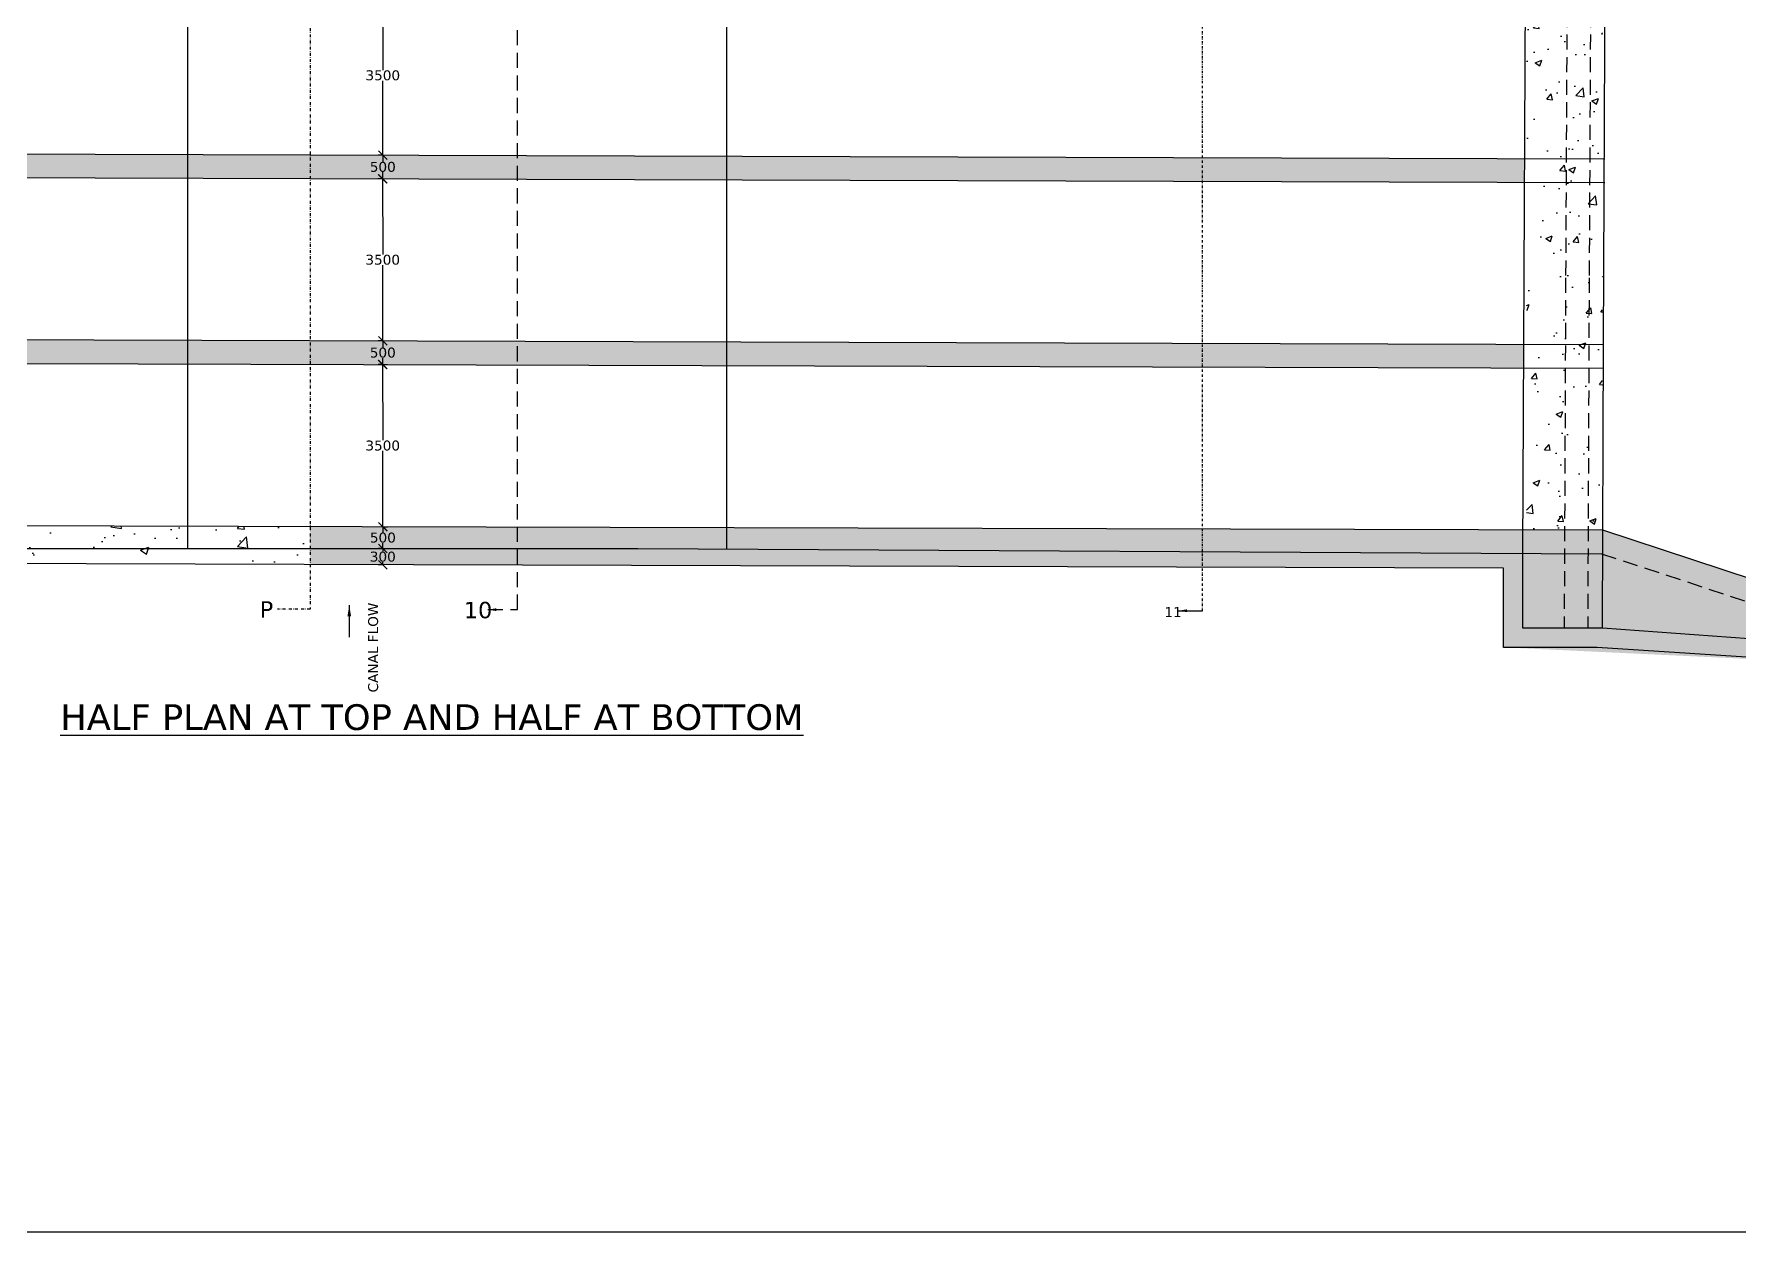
# Model space of a CAD drawing. Header units: inches. Extents: x 158 to 3095, y 377 to 1940.
# Drawn here: x 1096 to 1815, y 377 to 882 of the extents above; entities that cross this region are included whole.
import ezdxf

# ---------------------------------------------------------------- set-up
doc = ezdxf.new("R2010")
doc.units = ezdxf.units.IN
doc.header["$MEASUREMENT"] = 0
doc.linetypes.add('DASHDOT', pattern=[1, 0.5, -0.25, 0, -0.25])
doc.linetypes.add('HIDDEN', pattern=[9.525, 6.35, -3.175])
for name, color, linetype in [('DIMENSION', 7, 'Continuous'), ('DRAWING', 50, 'Continuous'), ('HATCH', 7, 'Continuous'), ('TEXT', 7, 'Continuous')]:
    doc.layers.add(name, color=color, linetype=linetype)
doc.styles.get("Standard").update_dxf_attribs({"font": 'verdana.ttf', "height": 4.1875})
doc.dimstyles.get("Standard").update_dxf_attribs({"dimtxt": 4.055, "dimasz": 3.625, "dimexe": 1.9925, "dimexo": 0.0625, "dimgap": 0.09, "dimtad": 0, "dimtih": 1, "dimtoh": 1, "dimdec": 0, "dimzin": 0, "dimdsep": 46, "dimtxsty": 'Standard', "dimblk": 'OBLIQUE', "dimcen": 0.09, "dimadec": 0, "dimazin": 0, "dimtfac": 1, "dimtdec": 0, "dimtofl": 0, "dimtmove": 0, "dimatfit": 3, "dimfxl": 1, "dimtolj": 1, "dimtzin": 0, "dimarcsym": 0})

# ---------------------------------------------------------------- blocks, each defined once
blk = doc.blocks.new('_Oblique')
at = {"color": 0, "linetype": 'ByBlock', "lineweight": -2}
blk.add_line((-0.5, -0.5), (0.5, 0.5), dxfattribs=at)
blk = doc.blocks.new('*D28')
at = {"layer": 'Defpoints', "color": 0, "transparency": 16777216}
for p in [(1242.61, 898.52), (1242.61, 831.27), (1242.61, 831.27)]:
    blk.add_point(p, dxfattribs=at)
at = {"layer": 'DIMENSION', "color": 0, "lineweight": -2, "transparency": 16777216}
for p, q in [((1242.54, 898.52), (1240.61, 898.52)), ((1242.61, 898.52), (1242.61, 867.16)), ((1242.61, 831.27), (1242.61, 862.62)), ((1242.54, 831.27), (1240.61, 831.27))]:
    blk.add_line(p, q, dxfattribs=at)
at = {"layer": 'DIMENSION', "color": 0, "lineweight": -2, "transparency": 16777216, "xscale": 3.625, "yscale": 3.625, "zscale": 3.625}
for p, rotation in [((1242.61, 898.52), 90), ((1242.61, 831.27), 270)]:
    blk.add_blockref('_Oblique', p, dxfattribs=dict(at, rotation=rotation))
at = {"layer": 'DIMENSION', "color": 0, "transparency": 16777216, "insert": (1242.61, 864.89), "char_height": 4.188, "attachment_point": 5}
blk.add_mtext('\\A1;3500', dxfattribs=at)
blk = doc.blocks.new('*D29')
at = {"layer": 'Defpoints', "color": 0, "transparency": 16777216}
for p in [(1242.61, 831.27), (1242.61, 821.25), (1242.61, 821.25)]:
    blk.add_point(p, dxfattribs=at)
at = {"layer": 'DIMENSION', "color": 0, "lineweight": -2, "transparency": 16777216}
for p, q in [((1242.54, 831.27), (1240.61, 831.27)), ((1242.61, 831.27), (1242.61, 828.53)), ((1242.54, 821.25), (1240.61, 821.25)), ((1242.61, 821.25), (1242.61, 823.99))]:
    blk.add_line(p, q, dxfattribs=at)
at = {"layer": 'DIMENSION', "color": 0, "lineweight": -2, "transparency": 16777216, "xscale": 3.625, "yscale": 3.625, "zscale": 3.625}
for p, rotation in [((1242.61, 831.27), 90), ((1242.61, 821.25), 270)]:
    blk.add_blockref('_Oblique', p, dxfattribs=dict(at, rotation=rotation))
at = {"layer": 'DIMENSION', "color": 0, "transparency": 16777216, "insert": (1242.61, 826.26), "char_height": 4.188, "attachment_point": 5}
blk.add_mtext('\\A1;500', dxfattribs=at)
blk = doc.blocks.new('*D30')
at = {"layer": 'Defpoints', "color": 0, "transparency": 16777216}
for p in [(1242.54, 821.25), (1242.61, 752.91), (1242.61, 752.91)]:
    blk.add_point(p, dxfattribs=at)
at = {"layer": 'DIMENSION', "color": 0, "lineweight": -2, "transparency": 16777216}
for p, q in [((1242.48, 821.25), (1240.55, 821.24)), ((1242.54, 821.25), (1242.57, 789.35)), ((1242.61, 752.91), (1242.58, 784.81)), ((1242.54, 752.91), (1240.61, 752.91))]:
    blk.add_line(p, q, dxfattribs=at)
at = {"layer": 'DIMENSION', "color": 0, "lineweight": -2, "transparency": 16777216, "xscale": 3.625, "yscale": 3.625, "zscale": 3.625}
for p, rotation in [((1242.54, 821.25), 90.05240553688925), ((1242.61, 752.91), 270.0524055368892)]:
    blk.add_blockref('_Oblique', p, dxfattribs=dict(at, rotation=rotation))
at = {"layer": 'DIMENSION', "color": 0, "transparency": 16777216, "insert": (1242.58, 787.08), "char_height": 4.188, "attachment_point": 5}
blk.add_mtext('\\A1;3500', dxfattribs=at)
blk = doc.blocks.new('*D31')
at = {"layer": 'Defpoints', "color": 0, "transparency": 16777216}
for p in [(1242.61, 752.91), (1242.61, 742.89), (1242.61, 742.89)]:
    blk.add_point(p, dxfattribs=at)
at = {"layer": 'DIMENSION', "color": 0, "lineweight": -2, "transparency": 16777216}
for p, q in [((1242.54, 752.91), (1240.61, 752.91)), ((1242.61, 752.91), (1242.61, 750.17)), ((1242.54, 742.89), (1240.61, 742.89)), ((1242.61, 742.89), (1242.61, 745.63))]:
    blk.add_line(p, q, dxfattribs=at)
at = {"layer": 'DIMENSION', "color": 0, "lineweight": -2, "transparency": 16777216, "xscale": 3.625, "yscale": 3.625, "zscale": 3.625}
for p, rotation in [((1242.61, 752.91), 90), ((1242.61, 742.89), 270)]:
    blk.add_blockref('_Oblique', p, dxfattribs=dict(at, rotation=rotation))
at = {"layer": 'DIMENSION', "color": 0, "transparency": 16777216, "insert": (1242.61, 747.9), "char_height": 4.188, "attachment_point": 5}
blk.add_mtext('\\A1;500', dxfattribs=at)
blk = doc.blocks.new('*D32')
at = {"layer": 'Defpoints', "color": 0, "transparency": 16777216}
for p in [(1242.54, 742.89), (1242.61, 674.46), (1242.61, 674.46)]:
    blk.add_point(p, dxfattribs=at)
at = {"layer": 'DIMENSION', "color": 0, "lineweight": -2, "transparency": 16777216}
for p, q in [((1242.54, 742.89), (1242.57, 710.94)), ((1242.61, 742.89), (1244.54, 742.89)), ((1242.61, 674.46), (1242.58, 706.4)), ((1242.67, 674.46), (1244.6, 674.46))]:
    blk.add_line(p, q, dxfattribs=at)
at = {"layer": 'DIMENSION', "color": 0, "lineweight": -2, "transparency": 16777216, "xscale": 3.625, "yscale": 3.625, "zscale": 3.625}
for p, rotation in [((1242.54, 742.89), 90.05232758573952), ((1242.61, 674.46), 270.0523275857395)]:
    blk.add_blockref('_Oblique', p, dxfattribs=dict(at, rotation=rotation))
at = {"layer": 'DIMENSION', "color": 0, "transparency": 16777216, "insert": (1242.58, 708.67), "char_height": 4.188, "attachment_point": 5}
blk.add_mtext('\\A1;3500', dxfattribs=at)
blk = doc.blocks.new('*D33')
at = {"layer": 'Defpoints', "color": 0, "transparency": 16777216}
for p in [(1242.67, 674.46), (1242.61, 665.2), (1242.61, 665.2)]:
    blk.add_point(p, dxfattribs=at)
at = {"layer": 'DIMENSION', "color": 0, "lineweight": -2, "transparency": 16777216}
for p, q in [((1242.67, 674.46), (1242.65, 672.1)), ((1242.73, 674.46), (1244.66, 674.44)), ((1242.61, 665.2), (1242.62, 667.56)), ((1242.67, 665.2), (1244.6, 665.19))]:
    blk.add_line(p, q, dxfattribs=at)
at = {"layer": 'DIMENSION', "color": 0, "lineweight": -2, "transparency": 16777216, "xscale": 3.625, "yscale": 3.625, "zscale": 3.625}
for p, rotation in [((1242.67, 674.46), 89.6129988911594), ((1242.61, 665.2), 269.6129988911595)]:
    blk.add_blockref('_Oblique', p, dxfattribs=dict(at, rotation=rotation))
at = {"layer": 'DIMENSION', "color": 0, "transparency": 16777216, "insert": (1242.64, 669.83), "char_height": 4.188, "attachment_point": 5}
blk.add_mtext('\\A1;500', dxfattribs=at)
blk = doc.blocks.new('*D34')
at = {"layer": 'Defpoints', "color": 0, "transparency": 16777216}
for p in [(1242.61, 665.2), (1242.61, 658.38), (1242.61, 658.38)]:
    blk.add_point(p, dxfattribs=at)
at = {"layer": 'DIMENSION', "color": 0, "lineweight": -2, "transparency": 16777216}
for p, q in [((1242.54, 665.2), (1240.61, 665.2)), ((1242.61, 665.2), (1242.61, 664.06)), ((1242.54, 658.38), (1240.61, 658.38)), ((1242.61, 658.38), (1242.61, 659.52))]:
    blk.add_line(p, q, dxfattribs=at)
at = {"layer": 'DIMENSION', "color": 0, "lineweight": -2, "transparency": 16777216, "xscale": 3.625, "yscale": 3.625, "zscale": 3.625}
for p, rotation in [((1242.61, 665.2), 90), ((1242.61, 658.38), 270)]:
    blk.add_blockref('_Oblique', p, dxfattribs=dict(at, rotation=rotation))
at = {"layer": 'DIMENSION', "color": 0, "transparency": 16777216, "insert": (1242.61, 661.79), "char_height": 4.188, "attachment_point": 5}
blk.add_mtext('\\A1;300', dxfattribs=at)

msp = doc.modelspace()

# ---------------------------------------------------------------- hatches: boundary and pattern name
at = {"layer": 'HATCH'}
h = msp.add_hatch(dxfattribs=at)
h.set_pattern_fill('AR-CONC', color=256, scale=4, style=0)
h.paths.add_polyline_path([(1725.07, 986.78), (1757.14, 986.78), (1757.14, 673.08), (1725.07, 673.08)])
h = msp.add_hatch(dxfattribs=at)
h.set_pattern_fill('AR-CONC', color=256, scale=3, style=0)
h.set_pattern_definition([(50, (0.288, 78.355), (21.5178, -1.88256), [2.25, -24.75]), (355, (0.288, 78.355), (-4.16254, 22.56576), [1.8, -19.8]), (100.4514, (2.08, 78.198), (17.35528, 20.68319), [1.9122, -21.03426]), (46.1842, (0.288, 84.355), (32.01723, -4.96557), [3.375, -37.125]), (96.6356, (2.956, 83.94), (28.0399, 29.22354), [2.8683, -31.5514]), (351.1842, (0.288, 84.355), (28.03986, 29.22356), [2.7, -29.7]), (21, (3.288, 82.855), (17.90721, -12.07857), [2.25, -24.75]), (326, (3.288, 82.855), (7.29946, 21.7545), [1.8, -19.8]), (71.4514, (4.78, 81.849), (25.20668, 9.67591), [1.9122, -21.03426]), (37.5, (0.288, 78.355), (0.364796, 9.986816), [0, -19.56, 0, -20.1, 0, -19.875]), (7.5, (0.288, 78.355), (7.892086, 11.83235), [0, -11.46, 0, -19.11, 0, -7.575]), (327.5, (-6.402, 78.355), (16.014673, -0.676646), [0, -7.5, 0, -23.4, 0, -31.05]), (317.5, (-9.402, 78.355), (17.49559, 3.00315), [0, -9.75, 0, -15.54, 0, -22.05])])
h.paths.add_polyline_path([(742.83, 832.8), (1724.23, 829.8), (1724.18, 819.78), (742.79, 822.77)])
h = msp.add_hatch(dxfattribs=at)
h.set_pattern_fill('AR-CONC', color=256, scale=3, style=0)
h.set_pattern_definition([(50, (0, 0), (21.5178, -1.88256), [2.25, -24.75]), (355, (0, 0), (-4.16254, 22.56576), [1.8, -19.8]), (100.4514, (1.793, -0.157), (17.35528, 20.68319), [1.9122, -21.03426]), (46.1842, (0, 6), (32.01723, -4.96557), [3.375, -37.125]), (96.6356, (2.668, 5.586), (28.0399, 29.22354), [2.8683, -31.5514]), (351.1842, (0, 6), (28.03986, 29.22356), [2.7, -29.7]), (21, (3, 4.5), (17.90721, -12.07857), [2.25, -24.75]), (326, (3, 4.5), (7.29946, 21.7545), [1.8, -19.8]), (71.4514, (4.492, 3.493), (25.20668, 9.67591), [1.9122, -21.03426]), (37.5, (0, 0), (0.364796, 9.986816), [0, -19.56, 0, -20.1, 0, -19.875]), (7.5, (0, 0), (7.892086, 11.83235), [0, -11.46, 0, -19.11, 0, -7.575]), (327.5, (-6.69, 0), (16.014673, -0.676646), [0, -7.5, 0, -23.4, 0, -31.05]), (317.5, (-9.69, 0), (17.49559, 3.00315), [0, -9.75, 0, -15.54, 0, -22.05])])
h.paths.add_polyline_path([(742.54, 754.44), (1723.94, 751.45), (1723.89, 741.42), (742.51, 744.42)])
h = msp.add_hatch(dxfattribs=at)
h.set_pattern_fill('AR-CONC', color=256, scale=5, style=0)
h.paths.add_polyline_path([(1212.02, 674.54), (1212.02, 658.47), (749.56, 659.85), (749.85, 648.12), (742.26, 675.8)])
h = msp.add_hatch(dxfattribs=at)
h.set_pattern_fill('AR-CONC', color=256, scale=4, style=0)
h.set_pattern_definition([(50, (0, 0), (28.6904, -2.51009), [3, -33]), (355, (0, 0), (-5.55005, 30.0877), [2.4, -26.4]), (100.4514, (2.39, -0.21), (23.14038, 27.57758), [2.5496, -28.0457]), (46.1842, (0, 8), (42.68964, -6.62076), [4.5, -49.5]), (96.6356, (3.557, 7.45), (37.3865, 38.9647), [3.8244, -42.0685]), (351.1842, (0, 8), (37.3865, 38.96474), [3.6, -39.6]), (21, (4, 6), (23.87628, -16.10476), [3, -33]), (326, (4, 6), (9.7326, 29.006), [2.4, -26.4]), (71.4514, (5.99, 4.658), (33.6089, 12.90122), [2.5496, -28.0457]), (37.5, (0, 0), (0.486394, 13.315754), [0, -26.08, 0, -26.8, 0, -26.5]), (7.5, (0, 0), (10.52278, 15.77647), [0, -15.28, 0, -25.48, 0, -10.1]), (327.5, (-8.92, 0), (21.352897, -0.902195), [0, -10, 0, -31.2, 0, -41.4]), (317.5, (-12.92, 0), (23.32745, 4.0042), [0, -13, 0, -20.72, 0, -29.4])])
h.paths.add_polyline_path([(2231.26, 434.01), (2261.77, 434.01), (2261.77, 509.19), (2254.33, 509.19), (1757.22, 673.05), (1212.02, 674.54), (1212.02, 658.47), (1232.45, 658.41), (1715.34, 656.97), (1715.34, 623.54), (1856.85, 616.85), (2231.26, 494.04)])

# ---------------------------------------------------------------- linework, layer by layer
at = {"layer": 'DRAWING'}
msp.add_lwpolyline([(3090.11, 1939.61), (157.88, 1939.61), (157.88, 376.88), (3090.11, 376.88)], close=True, dxfattribs=at)
at = {"layer": 'DRAWING', "linetype": 'DASHDOT', "ltscale": 2}
msp.add_lwpolyline([(1588.39, 638.98), (1588.39, 1332.56)], dxfattribs=at)
at = {"layer": 'DRAWING'}
for points in [[(1160.19, 988.06), (1160.19, 665.22)], [(1387.56, 987.9), (1387.56, 664.99)], [(1723.52, 663.19), (1725.07, 986.78)], [(1757.06, 631.58), (1757.53, 751.81), (1758.28, 908.55), (1758.07, 986.65)], [(711.8, 832.89), (1758.06, 829.7)], [(711.8, 822.87), (1758.02, 819.67)], [(711.27, 754.54), (1757.53, 751.34)], [(711.27, 744.51), (1757.49, 741.32)], [(372.49, 433.2), (372.49, 514.58), (380.28, 514.58), (710.63, 675.88), (1757.14, 673.08), (2254.33, 509.19)], [(710.76, 665.87), (1031.83, 665.24), (1350.13, 665.19), (1756.7, 663.01)], [(2239.36, 499.75), (1930.29, 600.64), (1857.58, 624.3), (1757.06, 631.58), (1750.83, 631.58), (1740.82, 631.58), (1723.52, 631.58), (1723.52, 663.19)], [(2261.77, 509.19), (2261.77, 434.01), (2231.26, 434.01), (2231.26, 494.04), (1856.85, 616.85), (1754.83, 623.54), (1715.34, 623.54), (1715.34, 656.97), (749.56, 659.85), (750.13, 636.39)]]:
    msp.add_lwpolyline(points, dxfattribs=at)
at = {"layer": 'DRAWING', "linetype": 'DASHDOT', "ltscale": 2.5}
msp.add_lwpolyline([(1212.02, 988.8), (1212.02, 639.69), (1198.2, 639.69)], dxfattribs=at)
at = {"layer": 'DRAWING', "linetype": 'HIDDEN'}
for points in [[(1742.56, 986.87), (1741.54, 779.5), (1740.93, 631.58)], [(1752.48, 986.87), (1751.46, 779.5), (1750.85, 631.58)], [(1756.7, 663.01), (2032.22, 572.54), (2243.97, 503.17)]]:
    msp.add_lwpolyline(points, dxfattribs=at)

# ---------------------------------------------------------------- texts
at = {"layer": 'TEXT', "attachment_point": 1}
for s, insert, char_height, width in [('P', (1190.7, 643.02), 6.91, 23.9017), ('10', (1276.75, 642.74), 6.909, 23.9017), ('11', (1572.29, 640.52), 4.188, 8.6126), ('{\\LHALF PLAN AT TOP AND HALF AT BOTTOM}', (1106.57, 599.53), 10.8352, 529.5927)]:
    msp.add_mtext(s, dxfattribs=dict(at, insert=insert, char_height=char_height, width=width))
at = {"layer": 'TEXT', "insert": (1236.43, 604.51), "char_height": 4.188, "width": 64.955, "attachment_point": 1, "rotation": 90}
msp.add_mtext('CANAL FLOW', dxfattribs=at)

# ---------------------------------------------------------------- dimensions: what is measured, and where the dimension line sits
at = {"layer": 'DIMENSION'}
for p1, p2, text, picture, middle in [((1242.61, 898.52), (1242.61, 831.27), '3500', '*D28', (1242.61, 864.89)), ((1242.61, 831.27), (1242.61, 821.25), '500', '*D29', (1242.61, 826.26)), ((1242.54, 821.25), (1242.61, 752.91), '3500', '*D30', (1242.58, 787.08)), ((1242.61, 752.91), (1242.61, 742.89), '500', '*D31', (1242.61, 747.9)), ((1242.54, 742.89), (1242.61, 674.46), '3500', '*D32', (1242.58, 708.67)), ((1242.67, 674.46), (1242.61, 665.2), '500', '*D33', (1242.64, 669.83)), ((1242.61, 665.2), (1242.61, 658.38), '300', '*D34', (1242.61, 661.79))]:
    dim = msp.add_aligned_dim(p1=p1, p2=p2, distance=0, text=text, dimstyle='Standard', dxfattribs=at)
    dim.commit()
    dim.dimension.update_dxf_attribs({"geometry": picture, "text_midpoint": middle})

# ---------------------------------------------------------------- leaders
at = {"layer": 'DIMENSION', "linetype": 'HIDDEN'}
msp.add_leader([(1286.93, 639.45), (1299.49, 639.45), (1299.49, 1332.53)], dimstyle='Standard', override={"dimgap": 0.09, "dimtad": 0}, dxfattribs=at)
at = {"layer": 'DIMENSION'}
for points, override in [([(1228.48, 641.29), (1228.48, 627.84)], {"dimasz": 4.625, "dimgap": 0.09, "dimtad": 0}), ([(1578.21, 638.98), (1588.39, 638.98)], {"dimgap": 0.09, "dimtad": 0})]:
    msp.add_leader(points, dimstyle='Standard', override=override, dxfattribs=at)

doc.saveas('drawing.dxf')
